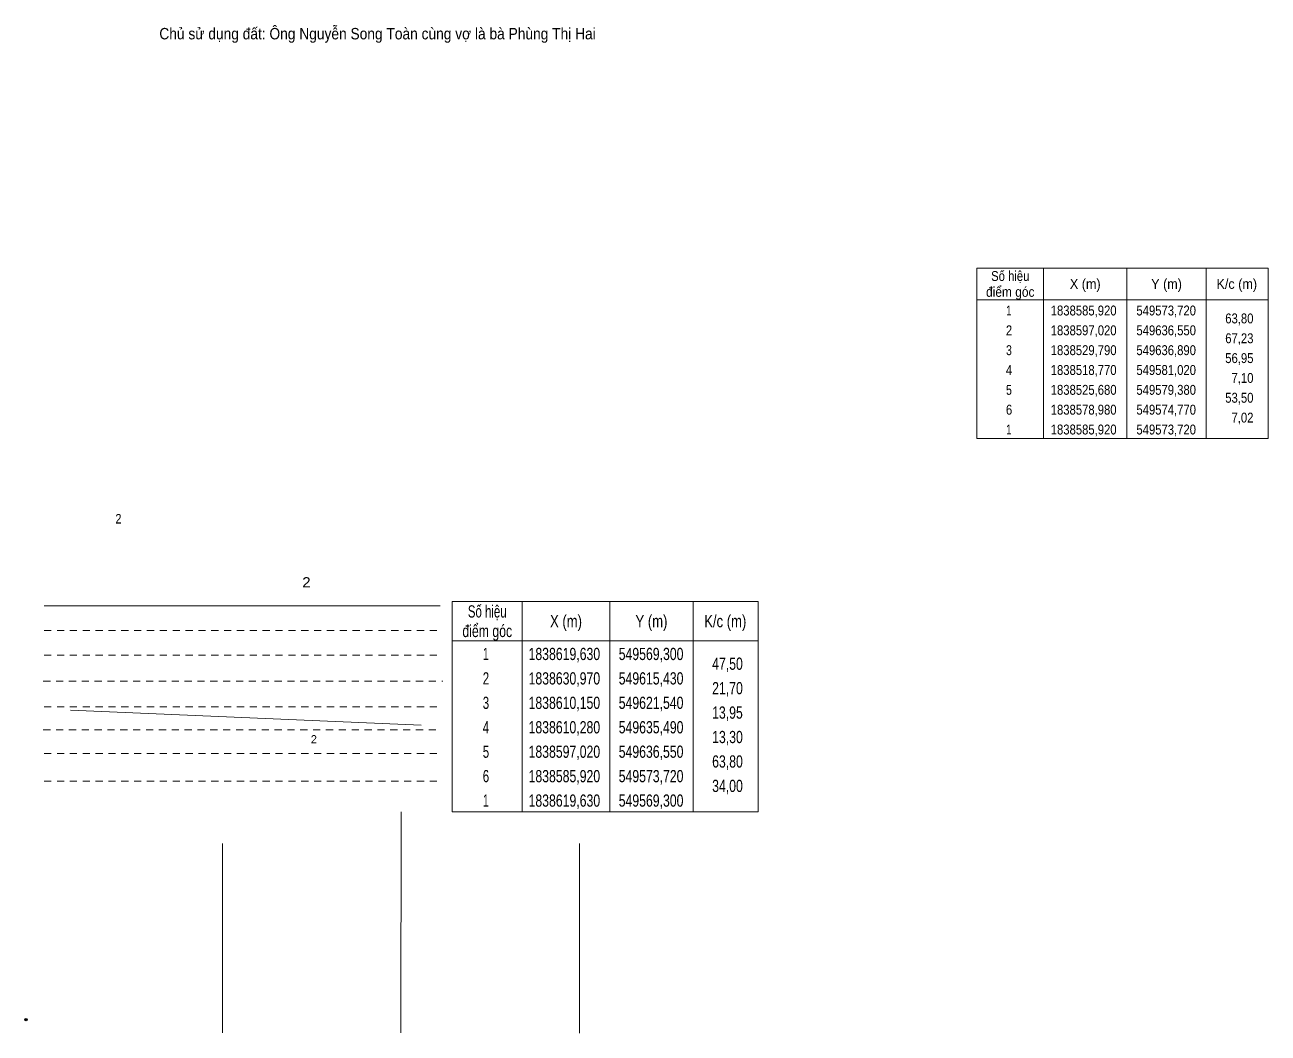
# Model space of a CAD drawing. Header units: metres. Extents: x 548122 to 549815, y 1838398 to 1838686.
# Drawn here: x 549501.9 to 549815.3, y 1838413.8 to 1838667.9 of the extents above; entities that cross this region are included whole.
import ezdxf
from ezdxf.enums import TextEntityAlignment as Align

# ---------------------------------------------------------------- set-up
doc = ezdxf.new("R2010")
doc.units = ezdxf.units.M
doc.header["$LTSCALE"] = 1.2
doc.header["$PDMODE"] = 32
doc.header["$PDSIZE"] = 0.6
doc.linetypes.add('DOTTED', pattern=[1.5, 0.3, -1.2])
doc.linetypes.add('SHORT_DASHED', pattern=[2.7, 1.5, -1.2])
for name, color, linetype, lineweight in [('1', 7, 'DOTTED', 13), ('10', 7, 'Continuous', 13), ('15', 7, 'Continuous', 13), ('22', 7, 'Continuous', 13), ('63', 7, 'Continuous', 13)]:
    doc.layers.add(name, color=color, linetype=linetype, lineweight=lineweight)
doc.layers.add('21', color=7, linetype='Continuous')
doc.layers.add('34', color=7, linetype='Continuous')

msp = doc.modelspace()

# ---------------------------------------------------------------- linework, layer by layer
at = {"layer": '1', "linetype": 'Continuous'}
msp.add_line((549506.77, 1838521.48), (549606.63, 1838521.48), dxfattribs=at)
at = {"layer": '1', "linetype": 'SHORT_DASHED'}
for p, q in [((549506.77, 1838515.28), (549606.63, 1838515.28)), ((549506.77, 1838509.06), (549607.07, 1838509.06)), ((549506.53, 1838502.5), (549607.29, 1838502.5)), ((549506.77, 1838496.04), (549606.85, 1838496.04)), ((549506.53, 1838490.26), (549606.31, 1838490.26)), ((549506.77, 1838484.32), (549605.99, 1838484.32)), ((549506.77, 1838477.32), (549606.29, 1838477.32))]:
    msp.add_line(p, q, dxfattribs=at)
at = {"layer": '15'}
msp.add_line((549513.41, 1838495.2), (549601.79, 1838491.44), dxfattribs=at)
at = {"layer": '21'}
msp.add_point((549502.21, 1838417.18), dxfattribs=at)
at = {"layer": '22'}
for p, q in [((549596.69, 1838413.84), (549596.73, 1838469.6)), ((549551.69, 1838413.88), (549551.73, 1838461.64)), ((549641.69, 1838413.8), (549641.73, 1838461.64))]:
    msp.add_line(p, q, dxfattribs=at)
at = {"layer": '63'}
for p, q in [((549758.69, 1838606.65), (549758.69, 1838563.65)), ((549779.69, 1838606.65), (549779.69, 1838563.65)), ((549799.69, 1838606.65), (549799.69, 1838563.65)), ((549741.89, 1838598.65), (549815.29, 1838598.65)), ((549627.29, 1838522.57), (549627.29, 1838469.59)), ((549649.35, 1838522.57), (549649.35, 1838469.59)), ((549670.36, 1838522.57), (549670.36, 1838469.59)), ((549609.64, 1838512.71), (549686.75, 1838512.71))]:
    msp.add_line(p, q, dxfattribs=at)
for points in [[(549741.89, 1838606.65), (549815.29, 1838606.65), (549815.29, 1838563.65), (549741.89, 1838563.65)], [(549609.64, 1838522.57), (549686.75, 1838522.57), (549686.75, 1838469.59), (549609.64, 1838469.59)]]:
    msp.add_lwpolyline(points, close=True, dxfattribs=at)

# ---------------------------------------------------------------- texts
at = {"layer": '1', "width": 1.1}
msp.add_text('2', height=2.588, dxfattribs=at).set_placement((549572.88, 1838526.14), align=Align.CENTER)
at = {"layer": '10', "width": 0.85}
msp.add_text(' 2', height=2.4, dxfattribs=at).set_placement((549526.26, 1838542.26), align=Align.RIGHT)
at = {"layer": '10'}
msp.add_text(' 2', height=2.071, dxfattribs=at).set_placement((549575.53, 1838486.84), align=Align.RIGHT)
at = {"layer": '34', "width": 0.9}
msp.add_text('Chủ sử dụng đất: Ông Nguyễn Song Toàn cùng vợ là bà Phùng Thị Hai', height=2.88, dxfattribs=at).set_placement((549535.81, 1838664.29))
at = {"layer": '63'}
for s, height, width, p in [('Số hiệu', 2.5, 0.85, (549750.29, 1838603.4)), ('X (m)', 2.5, 0.95, (549769.19, 1838601.4)), ('Y (m)', 2.5, 0.95, (549789.685, 1838601.4)), ('K/c (m)', 2.5, 0.95, (549807.39, 1838601.4)), ('điểm góc', 2.5, 0.9, (549750.29, 1838599.4)), (' 1', 2.5, 0.75, (549749.585, 1838594.7)), ('1838585,920', 2.5, 0.85, (549768.79, 1838594.7)), ('549573,720', 2.5, 0.85, (549789.595, 1838594.7)), (' 2', 2.5, 0.85, (549749.59, 1838589.7)), ('1838597,020', 2.5, 0.85, (549768.79, 1838589.7)), ('549636,550', 2.5, 0.85, (549789.595, 1838589.7)), (' 3', 2.5, 0.8, (549749.59, 1838584.7)), ('1838529,790', 2.5, 0.85, (549768.79, 1838584.7)), ('549636,890', 2.5, 0.85, (549789.595, 1838584.7)), (' 4', 2.5, 0.85, (549749.585, 1838579.7)), ('1838518,770', 2.5, 0.85, (549768.79, 1838579.7)), ('549581,020', 2.5, 0.85, (549789.595, 1838579.7)), (' 5', 2.5, 0.8, (549749.59, 1838574.7)), ('1838525,680', 2.5, 0.85, (549768.79, 1838574.7)), ('549579,380', 2.5, 0.85, (549789.595, 1838574.7)), (' 6', 2.5, 0.85, (549749.59, 1838569.7)), ('1838578,980', 2.5, 0.85, (549768.79, 1838569.7)), ('549574,770', 2.5, 0.85, (549789.595, 1838569.7)), (' 1', 2.5, 0.75, (549749.585, 1838564.7)), ('1838585,920', 2.5, 0.85, (549768.79, 1838564.7)), ('549573,720', 2.5, 0.85, (549789.595, 1838564.7)), ('Số hiệu', 3.08, 0.7, (549618.46, 1838518.56)), ('X (m)', 3.08, 0.8, (549638.315, 1838516.1)), ('Y (m)', 3.08, 0.8, (549659.85, 1838516.1)), ('K/c (m)', 3.08, 0.8, (549678.455, 1838516.1)), ('điểm góc', 3.08, 0.75, (549618.465, 1838513.63)), (' 1', 3.08, 0.65, (549617.725, 1838507.84)), ('1838619,630', 3.08, 0.75, (549637.895, 1838507.84)), ('549569,300', 3.08, 0.75, (549659.755, 1838507.84)), (' 2', 3.08, 0.7, (549617.73, 1838501.68)), ('1838630,970', 3.08, 0.75, (549637.895, 1838501.68)), ('549615,430', 3.08, 0.75, (549659.755, 1838501.68)), (' 3', 3.08, 0.7, (549617.73, 1838495.52)), ('1838610,150', 3.08, 0.75, (549637.895, 1838495.52)), ('549621,540', 3.08, 0.75, (549659.755, 1838495.52)), (' 4', 3.08, 0.7, (549617.73, 1838489.36)), ('1838610,280', 3.08, 0.75, (549637.895, 1838489.36)), ('549635,490', 3.08, 0.75, (549659.755, 1838489.36)), (' 5', 3.08, 0.7, (549617.73, 1838483.2)), ('1838597,020', 3.08, 0.75, (549637.895, 1838483.2)), ('549636,550', 3.08, 0.75, (549659.755, 1838483.2)), (' 6', 3.08, 0.7, (549617.73, 1838477.04)), ('1838585,920', 3.08, 0.75, (549637.895, 1838477.04)), ('549573,720', 3.08, 0.75, (549659.755, 1838477.04)), (' 1', 3.08, 0.65, (549617.725, 1838470.88)), ('1838619,630', 3.08, 0.75, (549637.895, 1838470.88)), ('549569,300', 3.08, 0.75, (549659.755, 1838470.88))]:
    msp.add_text(s, height=height, dxfattribs=dict(at, width=width)).set_placement(p, align=Align.CENTER)
for s, height, width, p in [('63,80', 2.5, 0.85, (549811.59, 1838592.7)), ('67,23', 2.5, 0.85, (549811.59, 1838587.7)), ('56,95', 2.5, 0.85, (549811.59, 1838582.7)), ('7,10', 2.5, 0.85, (549811.59, 1838577.7)), ('53,50', 2.5, 0.85, (549811.59, 1838572.7)), ('7,02', 2.5, 0.85, (549811.59, 1838567.7)), ('47,50', 3.08, 0.75, (549682.88, 1838505.38)), ('21,70', 3.08, 0.75, (549682.88, 1838499.22)), ('13,95', 3.08, 0.75, (549682.87, 1838493.06)), ('13,30', 3.08, 0.75, (549682.88, 1838486.9)), ('63,80', 3.08, 0.75, (549682.88, 1838480.74)), ('34,00', 3.08, 0.75, (549682.88, 1838474.58))]:
    msp.add_text(s, height=height, dxfattribs=dict(at, width=width)).set_placement(p, align=Align.RIGHT)

doc.saveas('drawing.dxf')
